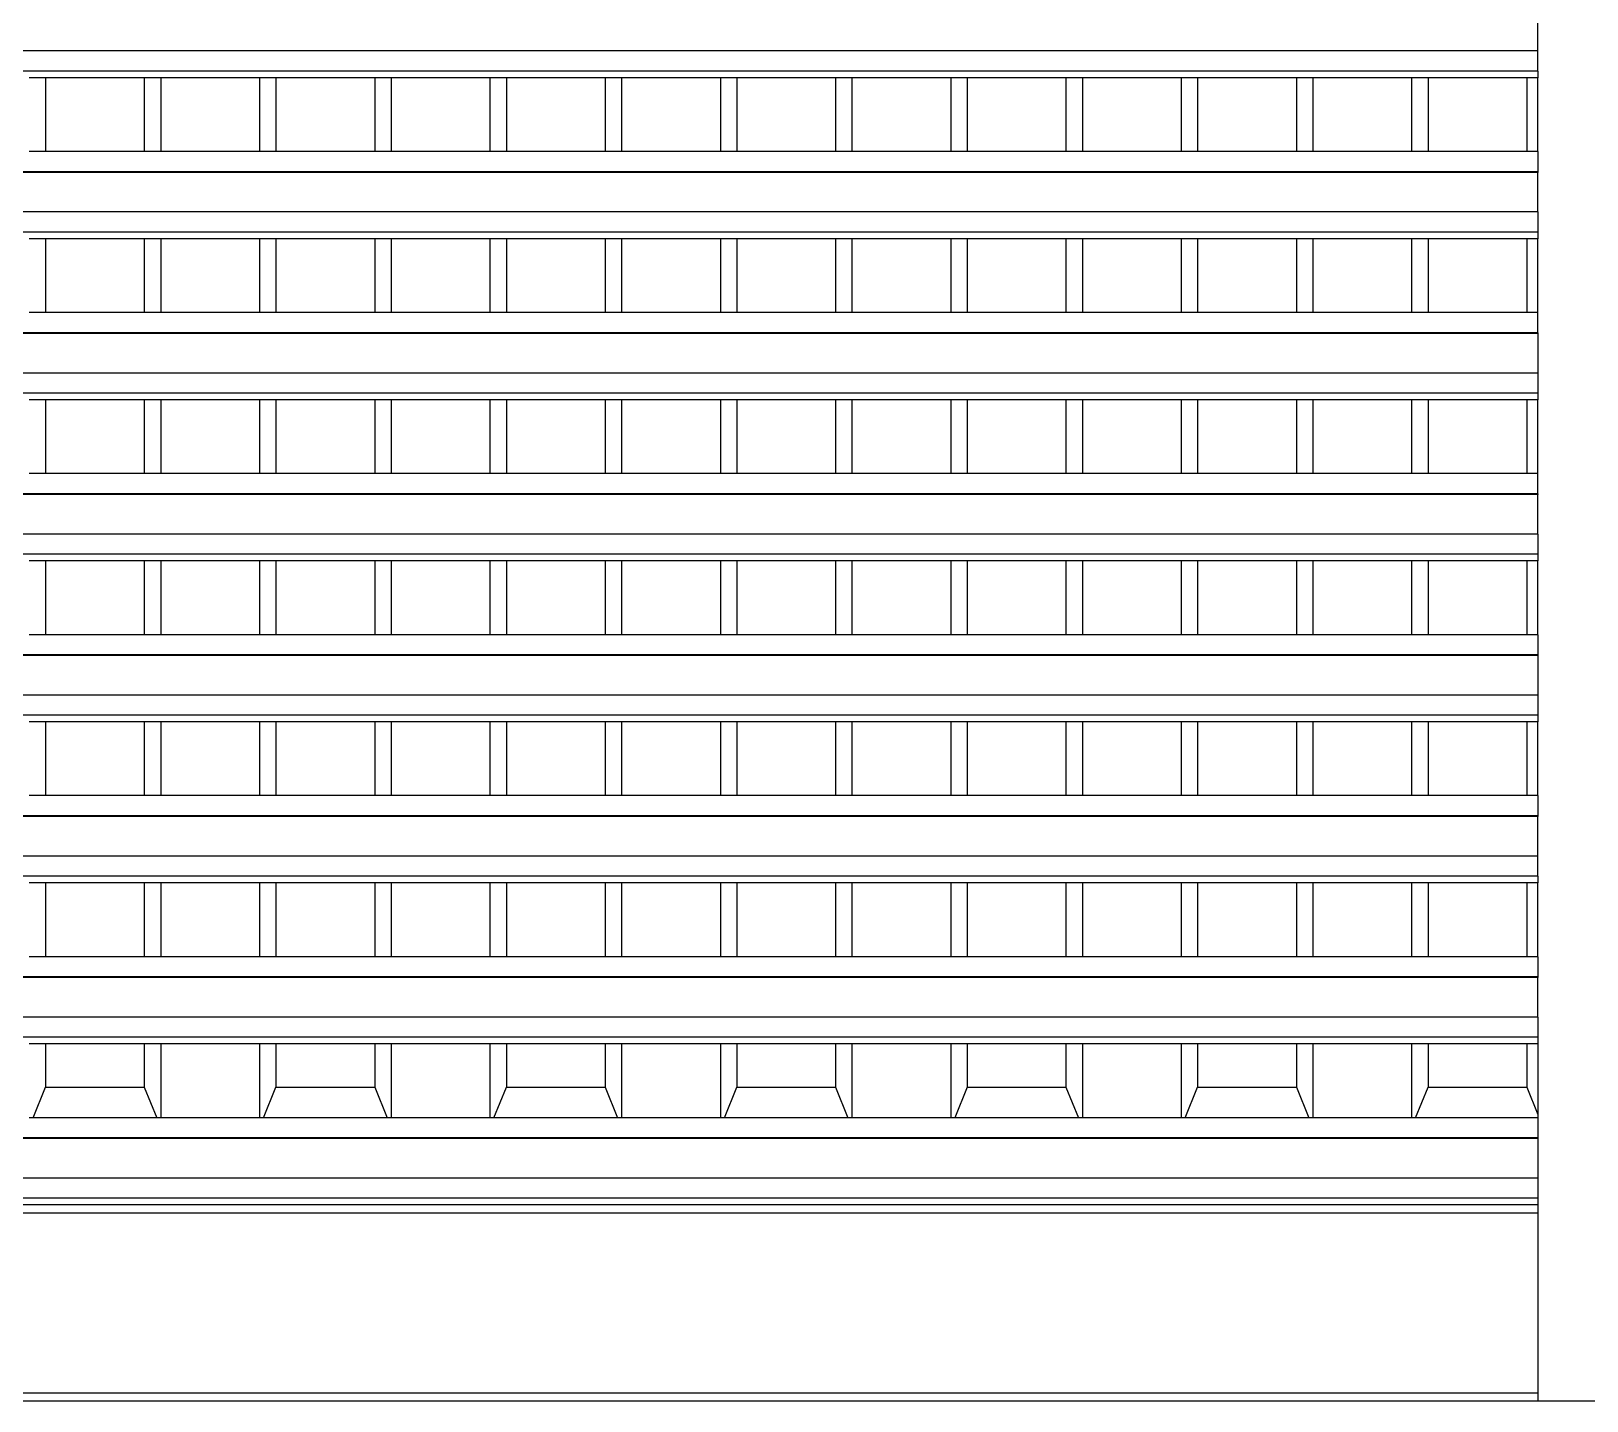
# Model space of a CAD drawing. Header units: metres. Extents: x -59 to 59, y -13 to 12.
# Drawn here: x 14.062 to 15.969, y 9.144 to 10.822 of the extents above; entities that cross this region are included whole.
import ezdxf

# ---------------------------------------------------------------- set-up
doc = ezdxf.new("R2010")
doc.units = ezdxf.units.M

msp = doc.modelspace()

# ---------------------------------------------------------------- linework, layer by layer
for p, q in [((15.9088, 10.7974), (15.9088, 10.8459)), ((15.9088, 10.7974), (12.2788, 10.7974)), ((15.9088, 10.7727), (15.9088, 10.7974)), ((15.9088, 10.7727), (12.2788, 10.7727)), ((14.0796, 10.7645), (14.0594, 10.7645)), ((14.0796, 10.7645), (14.0796, 10.6741)), ((14.2006, 10.7645), (14.0796, 10.7645)), ((14.2006, 10.7645), (14.2006, 10.6741)), ((14.2208, 10.7645), (14.2006, 10.7645)), ((14.2208, 10.7645), (14.2208, 10.6741)), ((14.3418, 10.7645), (14.2208, 10.7645)), ((14.3418, 10.7645), (14.3418, 10.6741)), ((14.362, 10.7645), (14.3418, 10.7645)), ((14.362, 10.7645), (14.362, 10.6741)), ((14.483, 10.7645), (14.362, 10.7645)), ((14.483, 10.7645), (14.483, 10.6741)), ((14.5032, 10.7645), (14.483, 10.7645)), ((14.5032, 10.7645), (14.5032, 10.6741)), ((14.6243, 10.7645), (14.5032, 10.7645)), ((14.6243, 10.7645), (14.6243, 10.6741)), ((14.6444, 10.7645), (14.6243, 10.7645)), ((14.6444, 10.7645), (14.6444, 10.6741)), ((14.7655, 10.7645), (14.6444, 10.7645)), ((14.7655, 10.7645), (14.7655, 10.6741)), ((14.7856, 10.7645), (14.7655, 10.7645)), ((14.7856, 10.7645), (14.7856, 10.6741)), ((14.9067, 10.7645), (14.7856, 10.7645)), ((14.9067, 10.7645), (14.9067, 10.6741)), ((14.9268, 10.7645), (14.9067, 10.7645)), ((14.9268, 10.7645), (14.9268, 10.6741)), ((15.0479, 10.7645), (14.9268, 10.7645)), ((15.0479, 10.7645), (15.0479, 10.6741)), ((15.068, 10.7645), (15.0479, 10.7645)), ((15.068, 10.7645), (15.068, 10.6741)), ((15.1891, 10.7645), (15.068, 10.7645)), ((15.1891, 10.7645), (15.1891, 10.6741)), ((15.2093, 10.7645), (15.1891, 10.7645)), ((15.2093, 10.7645), (15.2093, 10.6741)), ((15.3303, 10.7645), (15.2093, 10.7645)), ((15.3303, 10.7645), (15.3303, 10.6741)), ((15.3505, 10.7645), (15.3303, 10.7645)), ((15.3505, 10.7645), (15.3505, 10.6741)), ((15.4715, 10.7645), (15.3505, 10.7645)), ((15.4715, 10.7645), (15.4715, 10.6741)), ((15.4917, 10.7645), (15.4715, 10.7645)), ((15.4917, 10.7645), (15.4917, 10.6741)), ((15.6127, 10.7645), (15.4917, 10.7645)), ((15.6127, 10.7645), (15.6127, 10.6741)), ((15.6329, 10.7645), (15.6127, 10.7645)), ((15.6329, 10.7645), (15.6329, 10.6741)), ((15.7539, 10.7645), (15.6329, 10.7645)), ((15.7539, 10.7645), (15.7539, 10.6741)), ((15.7741, 10.7645), (15.7539, 10.7645)), ((15.7741, 10.7645), (15.7741, 10.6741)), ((15.8951, 10.7645), (15.7741, 10.7645)), ((15.8951, 10.7645), (15.8951, 10.6741)), ((15.9088, 10.7645), (15.8951, 10.7645)), ((15.9088, 10.7727), (15.9088, 10.7645)), ((15.9088, 10.6741), (15.9088, 10.7645)), ((14.0796, 10.6741), (14.0594, 10.6741)), ((14.2006, 10.6741), (14.0796, 10.6741)), ((14.2208, 10.6741), (14.2006, 10.6741)), ((14.3418, 10.6741), (14.2208, 10.6741)), ((14.362, 10.6741), (14.3418, 10.6741)), ((14.483, 10.6741), (14.362, 10.6741)), ((14.5032, 10.6741), (14.483, 10.6741)), ((14.6243, 10.6741), (14.5032, 10.6741)), ((14.6444, 10.6741), (14.6243, 10.6741)), ((14.7655, 10.6741), (14.6444, 10.6741)), ((14.7856, 10.6741), (14.7655, 10.6741)), ((14.9067, 10.6741), (14.7856, 10.6741)), ((14.9268, 10.6741), (14.9067, 10.6741)), ((15.0479, 10.6741), (14.9268, 10.6741)), ((15.068, 10.6741), (15.0479, 10.6741)), ((15.1891, 10.6741), (15.068, 10.6741)), ((15.2093, 10.6741), (15.1891, 10.6741)), ((15.3303, 10.6741), (15.2093, 10.6741)), ((15.3505, 10.6741), (15.3303, 10.6741)), ((15.4715, 10.6741), (15.3505, 10.6741)), ((15.4917, 10.6741), (15.4715, 10.6741)), ((15.6127, 10.6741), (15.4917, 10.6741)), ((15.6329, 10.6741), (15.6127, 10.6741)), ((15.7539, 10.6741), (15.6329, 10.6741)), ((15.7741, 10.6741), (15.7539, 10.6741)), ((15.8951, 10.6741), (15.7741, 10.6741)), ((15.9088, 10.6741), (15.8951, 10.6741)), ((15.9088, 10.6741), (15.9088, 10.6494)), ((15.9088, 10.6494), (12.2788, 10.6494)), ((15.9088, 10.6486), (12.2788, 10.6486)), ((15.9088, 10.6494), (15.9088, 10.6486)), ((15.9088, 10.6001), (15.9088, 10.6486)), ((15.9088, 10.6001), (12.2788, 10.6001)), ((15.9088, 10.6001), (15.9088, 10.5754)), ((15.9088, 10.5754), (12.2788, 10.5754)), ((14.0796, 10.5672), (14.0594, 10.5672)), ((14.0796, 10.5672), (14.0796, 10.4768)), ((14.2006, 10.5672), (14.0796, 10.5672)), ((14.2006, 10.5672), (14.2006, 10.4768)), ((14.2208, 10.5672), (14.2006, 10.5672)), ((14.2208, 10.5672), (14.2208, 10.4768)), ((14.3418, 10.5672), (14.2208, 10.5672)), ((14.3418, 10.5672), (14.3418, 10.4768)), ((14.362, 10.5672), (14.3418, 10.5672)), ((14.362, 10.5672), (14.362, 10.4768)), ((14.483, 10.5672), (14.362, 10.5672)), ((14.483, 10.5672), (14.483, 10.4768)), ((14.5032, 10.5672), (14.483, 10.5672)), ((14.5032, 10.5672), (14.5032, 10.4768)), ((14.6243, 10.5672), (14.5032, 10.5672)), ((14.6243, 10.5672), (14.6243, 10.4768)), ((14.6444, 10.5672), (14.6243, 10.5672)), ((14.6444, 10.5672), (14.6444, 10.4768)), ((14.7655, 10.5672), (14.6444, 10.5672)), ((14.7655, 10.5672), (14.7655, 10.4768)), ((14.7856, 10.5672), (14.7655, 10.5672)), ((14.7856, 10.5672), (14.7856, 10.4768)), ((14.9067, 10.5672), (14.7856, 10.5672)), ((14.9067, 10.5672), (14.9067, 10.4768)), ((14.9268, 10.5672), (14.9067, 10.5672)), ((14.9268, 10.5672), (14.9268, 10.4768)), ((15.0479, 10.5672), (14.9268, 10.5672)), ((15.0479, 10.5672), (15.0479, 10.4768)), ((15.068, 10.5672), (15.0479, 10.5672)), ((15.068, 10.5672), (15.068, 10.4768)), ((15.1891, 10.5672), (15.068, 10.5672)), ((15.1891, 10.5672), (15.1891, 10.4768)), ((15.2093, 10.5672), (15.1891, 10.5672)), ((15.2093, 10.5672), (15.2093, 10.4768)), ((15.3303, 10.5672), (15.2093, 10.5672)), ((15.3303, 10.5672), (15.3303, 10.4768)), ((15.3505, 10.5672), (15.3303, 10.5672)), ((15.3505, 10.5672), (15.3505, 10.4768)), ((15.4715, 10.5672), (15.3505, 10.5672)), ((15.4715, 10.5672), (15.4715, 10.4768)), ((15.4917, 10.5672), (15.4715, 10.5672)), ((15.4917, 10.5672), (15.4917, 10.4768)), ((15.6127, 10.5672), (15.4917, 10.5672)), ((15.6127, 10.5672), (15.6127, 10.4768)), ((15.6329, 10.5672), (15.6127, 10.5672)), ((15.6329, 10.5672), (15.6329, 10.4768)), ((15.7539, 10.5672), (15.6329, 10.5672)), ((15.7539, 10.5672), (15.7539, 10.4768)), ((15.7741, 10.5672), (15.7539, 10.5672)), ((15.7741, 10.5672), (15.7741, 10.4768)), ((15.8951, 10.5672), (15.7741, 10.5672)), ((15.8951, 10.5672), (15.8951, 10.4768)), ((15.9088, 10.5672), (15.8951, 10.5672)), ((15.9088, 10.5754), (15.9088, 10.5672)), ((15.9088, 10.4768), (15.9088, 10.5672)), ((14.0796, 10.4768), (14.0594, 10.4768)), ((14.2006, 10.4768), (14.0796, 10.4768)), ((14.2208, 10.4768), (14.2006, 10.4768)), ((14.3418, 10.4768), (14.2208, 10.4768)), ((14.362, 10.4768), (14.3418, 10.4768)), ((14.483, 10.4768), (14.362, 10.4768)), ((14.5032, 10.4768), (14.483, 10.4768)), ((14.6243, 10.4768), (14.5032, 10.4768)), ((14.6444, 10.4768), (14.6243, 10.4768)), ((14.7655, 10.4768), (14.6444, 10.4768)), ((14.7856, 10.4768), (14.7655, 10.4768)), ((14.9067, 10.4768), (14.7856, 10.4768)), ((14.9268, 10.4768), (14.9067, 10.4768)), ((15.0479, 10.4768), (14.9268, 10.4768)), ((15.068, 10.4768), (15.0479, 10.4768)), ((15.1891, 10.4768), (15.068, 10.4768)), ((15.2093, 10.4768), (15.1891, 10.4768)), ((15.3303, 10.4768), (15.2093, 10.4768)), ((15.3505, 10.4768), (15.3303, 10.4768)), ((15.4715, 10.4768), (15.3505, 10.4768)), ((15.4917, 10.4768), (15.4715, 10.4768)), ((15.6127, 10.4768), (15.4917, 10.4768)), ((15.6329, 10.4768), (15.6127, 10.4768)), ((15.7539, 10.4768), (15.6329, 10.4768)), ((15.7741, 10.4768), (15.7539, 10.4768)), ((15.8951, 10.4768), (15.7741, 10.4768)), ((15.9088, 10.4768), (15.8951, 10.4768)), ((15.9088, 10.4521), (15.9088, 10.4768)), ((15.9088, 10.4521), (12.2788, 10.4521)), ((15.9088, 10.4513), (12.2788, 10.4513)), ((15.9088, 10.4521), (15.9088, 10.4513)), ((15.9088, 10.4513), (15.9088, 10.4028)), ((15.9088, 10.4028), (12.2788, 10.4028)), ((15.9088, 10.4028), (15.9088, 10.3782)), ((15.9088, 10.3782), (12.2788, 10.3782)), ((15.9088, 10.3782), (15.9088, 10.3699)), ((14.0796, 10.3699), (14.0594, 10.3699)), ((14.0796, 10.3699), (14.0796, 10.2795)), ((14.2006, 10.3699), (14.0796, 10.3699)), ((14.2006, 10.3699), (14.2006, 10.2795)), ((14.2208, 10.3699), (14.2006, 10.3699)), ((14.2208, 10.3699), (14.2208, 10.2795)), ((14.3418, 10.3699), (14.2208, 10.3699)), ((14.3418, 10.3699), (14.3418, 10.2795)), ((14.362, 10.3699), (14.3418, 10.3699)), ((14.362, 10.3699), (14.362, 10.2795)), ((14.483, 10.3699), (14.362, 10.3699)), ((14.483, 10.3699), (14.483, 10.2795)), ((14.5032, 10.3699), (14.483, 10.3699)), ((14.5032, 10.3699), (14.5032, 10.2795)), ((14.6243, 10.3699), (14.5032, 10.3699)), ((14.6243, 10.3699), (14.6243, 10.2795)), ((14.6444, 10.3699), (14.6243, 10.3699)), ((14.6444, 10.3699), (14.6444, 10.2795)), ((14.7655, 10.3699), (14.6444, 10.3699)), ((14.7655, 10.3699), (14.7655, 10.2795)), ((14.7856, 10.3699), (14.7655, 10.3699)), ((14.7856, 10.3699), (14.7856, 10.2795)), ((14.9067, 10.3699), (14.7856, 10.3699)), ((14.9067, 10.3699), (14.9067, 10.2795)), ((14.9268, 10.3699), (14.9067, 10.3699)), ((14.9268, 10.3699), (14.9268, 10.2795)), ((15.0479, 10.3699), (14.9268, 10.3699)), ((15.0479, 10.3699), (15.0479, 10.2795)), ((15.068, 10.3699), (15.0479, 10.3699)), ((15.068, 10.3699), (15.068, 10.2795)), ((15.1891, 10.3699), (15.068, 10.3699)), ((15.1891, 10.3699), (15.1891, 10.2795)), ((15.2093, 10.3699), (15.1891, 10.3699)), ((15.2093, 10.3699), (15.2093, 10.2795)), ((15.3303, 10.3699), (15.2093, 10.3699)), ((15.3303, 10.3699), (15.3303, 10.2795)), ((15.3505, 10.3699), (15.3303, 10.3699)), ((15.3505, 10.3699), (15.3505, 10.2795)), ((15.4715, 10.3699), (15.3505, 10.3699)), ((15.4715, 10.3699), (15.4715, 10.2795)), ((15.4917, 10.3699), (15.4715, 10.3699)), ((15.4917, 10.3699), (15.4917, 10.2795)), ((15.6127, 10.3699), (15.4917, 10.3699)), ((15.6127, 10.3699), (15.6127, 10.2795)), ((15.6329, 10.3699), (15.6127, 10.3699)), ((15.6329, 10.3699), (15.6329, 10.2795)), ((15.7539, 10.3699), (15.6329, 10.3699)), ((15.7539, 10.3699), (15.7539, 10.2795)), ((15.7741, 10.3699), (15.7539, 10.3699)), ((15.7741, 10.3699), (15.7741, 10.2795)), ((15.8951, 10.3699), (15.7741, 10.3699)), ((15.8951, 10.3699), (15.8951, 10.2795)), ((15.9088, 10.3699), (15.8951, 10.3699)), ((15.9088, 10.2795), (15.9088, 10.3699)), ((14.0796, 10.2795), (14.0594, 10.2795)), ((14.2006, 10.2795), (14.0796, 10.2795)), ((14.2208, 10.2795), (14.2006, 10.2795)), ((14.3418, 10.2795), (14.2208, 10.2795)), ((14.362, 10.2795), (14.3418, 10.2795)), ((14.483, 10.2795), (14.362, 10.2795)), ((14.5032, 10.2795), (14.483, 10.2795)), ((14.6243, 10.2795), (14.5032, 10.2795)), ((14.6444, 10.2795), (14.6243, 10.2795)), ((14.7655, 10.2795), (14.6444, 10.2795)), ((14.7856, 10.2795), (14.7655, 10.2795)), ((14.9067, 10.2795), (14.7856, 10.2795)), ((14.9268, 10.2795), (14.9067, 10.2795)), ((15.0479, 10.2795), (14.9268, 10.2795)), ((15.068, 10.2795), (15.0479, 10.2795)), ((15.1891, 10.2795), (15.068, 10.2795)), ((15.2093, 10.2795), (15.1891, 10.2795)), ((15.3303, 10.2795), (15.2093, 10.2795)), ((15.3505, 10.2795), (15.3303, 10.2795)), ((15.4715, 10.2795), (15.3505, 10.2795)), ((15.4917, 10.2795), (15.4715, 10.2795)), ((15.6127, 10.2795), (15.4917, 10.2795)), ((15.6329, 10.2795), (15.6127, 10.2795)), ((15.7539, 10.2795), (15.6329, 10.2795)), ((15.7741, 10.2795), (15.7539, 10.2795)), ((15.8951, 10.2795), (15.7741, 10.2795)), ((15.9088, 10.2795), (15.8951, 10.2795)), ((15.9088, 10.2549), (15.9088, 10.2795)), ((15.9088, 10.2549), (12.2788, 10.2549)), ((15.9088, 10.254), (12.2788, 10.254)), ((15.9088, 10.2549), (15.9088, 10.254)), ((15.9088, 10.2055), (15.9088, 10.254)), ((15.9088, 10.2055), (12.2788, 10.2055)), ((15.9088, 10.2055), (15.9088, 10.1809)), ((15.9088, 10.1809), (12.2788, 10.1809)), ((14.0796, 10.1727), (14.0594, 10.1727)), ((14.0796, 10.1727), (14.0796, 10.0822)), ((14.2006, 10.1727), (14.0796, 10.1727)), ((14.2006, 10.1727), (14.2006, 10.0822)), ((14.2208, 10.1727), (14.2006, 10.1727)), ((14.2208, 10.1727), (14.2208, 10.0822)), ((14.3418, 10.1727), (14.2208, 10.1727)), ((14.3418, 10.1727), (14.3418, 10.0822)), ((14.362, 10.1727), (14.3418, 10.1727)), ((14.362, 10.1727), (14.362, 10.0822)), ((14.483, 10.1727), (14.362, 10.1727)), ((14.483, 10.1727), (14.483, 10.0822)), ((14.5032, 10.1727), (14.483, 10.1727)), ((14.5032, 10.1727), (14.5032, 10.0822)), ((14.6243, 10.1727), (14.5032, 10.1727)), ((14.6243, 10.1727), (14.6243, 10.0822)), ((14.6444, 10.1727), (14.6243, 10.1727)), ((14.6444, 10.1727), (14.6444, 10.0822)), ((14.7655, 10.1727), (14.6444, 10.1727)), ((14.7655, 10.1727), (14.7655, 10.0822)), ((14.7856, 10.1727), (14.7655, 10.1727)), ((14.7856, 10.1727), (14.7856, 10.0822)), ((14.9067, 10.1727), (14.7856, 10.1727)), ((14.9067, 10.1727), (14.9067, 10.0822)), ((14.9268, 10.1727), (14.9067, 10.1727)), ((14.9268, 10.1727), (14.9268, 10.0822)), ((15.0479, 10.1727), (14.9268, 10.1727)), ((15.0479, 10.1727), (15.0479, 10.0822)), ((15.068, 10.1727), (15.0479, 10.1727)), ((15.068, 10.1727), (15.068, 10.0822)), ((15.1891, 10.1727), (15.068, 10.1727)), ((15.1891, 10.1727), (15.1891, 10.0822)), ((15.2093, 10.1727), (15.1891, 10.1727)), ((15.2093, 10.1727), (15.2093, 10.0822)), ((15.3303, 10.1727), (15.2093, 10.1727)), ((15.3303, 10.1727), (15.3303, 10.0822)), ((15.3505, 10.1727), (15.3303, 10.1727)), ((15.3505, 10.1727), (15.3505, 10.0822)), ((15.4715, 10.1727), (15.3505, 10.1727)), ((15.4715, 10.1727), (15.4715, 10.0822)), ((15.4917, 10.1727), (15.4715, 10.1727)), ((15.4917, 10.1727), (15.4917, 10.0822)), ((15.6127, 10.1727), (15.4917, 10.1727)), ((15.6127, 10.1727), (15.6127, 10.0822)), ((15.6329, 10.1727), (15.6127, 10.1727)), ((15.6329, 10.1727), (15.6329, 10.0822)), ((15.7539, 10.1727), (15.6329, 10.1727)), ((15.7539, 10.1727), (15.7539, 10.0822)), ((15.7741, 10.1727), (15.7539, 10.1727)), ((15.7741, 10.1727), (15.7741, 10.0822)), ((15.8951, 10.1727), (15.7741, 10.1727)), ((15.8951, 10.1727), (15.8951, 10.0822)), ((15.9088, 10.1727), (15.8951, 10.1727)), ((15.9088, 10.1809), (15.9088, 10.1727)), ((15.9088, 10.0822), (15.9088, 10.1727)), ((14.0796, 10.0822), (14.0594, 10.0822)), ((14.2006, 10.0822), (14.0796, 10.0822)), ((14.2208, 10.0822), (14.2006, 10.0822)), ((14.3418, 10.0822), (14.2208, 10.0822)), ((14.362, 10.0822), (14.3418, 10.0822)), ((14.483, 10.0822), (14.362, 10.0822)), ((14.5032, 10.0822), (14.483, 10.0822)), ((14.6243, 10.0822), (14.5032, 10.0822)), ((14.6444, 10.0822), (14.6243, 10.0822)), ((14.7655, 10.0822), (14.6444, 10.0822)), ((14.7856, 10.0822), (14.7655, 10.0822)), ((14.9067, 10.0822), (14.7856, 10.0822)), ((14.9268, 10.0822), (14.9067, 10.0822)), ((15.0479, 10.0822), (14.9268, 10.0822)), ((15.068, 10.0822), (15.0479, 10.0822)), ((15.1891, 10.0822), (15.068, 10.0822)), ((15.2093, 10.0822), (15.1891, 10.0822)), ((15.3303, 10.0822), (15.2093, 10.0822)), ((15.3505, 10.0822), (15.3303, 10.0822)), ((15.4715, 10.0822), (15.3505, 10.0822)), ((15.4917, 10.0822), (15.4715, 10.0822)), ((15.6127, 10.0822), (15.4917, 10.0822)), ((15.6329, 10.0822), (15.6127, 10.0822)), ((15.7539, 10.0822), (15.6329, 10.0822)), ((15.7741, 10.0822), (15.7539, 10.0822)), ((15.8951, 10.0822), (15.7741, 10.0822)), ((15.9088, 10.0822), (15.8951, 10.0822)), ((15.9088, 10.0822), (15.9088, 10.0576)), ((15.9088, 10.0576), (12.2788, 10.0576)), ((15.9088, 10.0568), (12.2788, 10.0568)), ((15.9088, 10.0576), (15.9088, 10.0568)), ((15.9088, 10.0568), (15.9088, 10.0083)), ((15.9088, 10.0083), (12.2788, 10.0083)), ((15.9088, 10.0083), (15.9088, 9.9836)), ((15.9088, 9.9836), (12.2788, 9.9836)), ((14.0796, 9.9754), (14.0594, 9.9754)), ((14.0796, 9.9754), (14.0796, 9.885)), ((14.2006, 9.9754), (14.0796, 9.9754)), ((14.2006, 9.9754), (14.2006, 9.885)), ((14.2208, 9.9754), (14.2006, 9.9754)), ((14.2208, 9.9754), (14.2208, 9.885)), ((14.3418, 9.9754), (14.2208, 9.9754)), ((14.3418, 9.9754), (14.3418, 9.885)), ((14.362, 9.9754), (14.3418, 9.9754)), ((14.362, 9.9754), (14.362, 9.885)), ((14.483, 9.9754), (14.362, 9.9754)), ((14.483, 9.9754), (14.483, 9.885)), ((14.5032, 9.9754), (14.483, 9.9754)), ((14.5032, 9.9754), (14.5032, 9.885)), ((14.6243, 9.9754), (14.5032, 9.9754)), ((14.6243, 9.9754), (14.6243, 9.885)), ((14.6444, 9.9754), (14.6243, 9.9754)), ((14.6444, 9.9754), (14.6444, 9.885)), ((14.7655, 9.9754), (14.6444, 9.9754)), ((14.7655, 9.9754), (14.7655, 9.885)), ((14.7856, 9.9754), (14.7655, 9.9754)), ((14.7856, 9.9754), (14.7856, 9.885)), ((14.9067, 9.9754), (14.7856, 9.9754)), ((14.9067, 9.9754), (14.9067, 9.885)), ((14.9268, 9.9754), (14.9067, 9.9754)), ((14.9268, 9.9754), (14.9268, 9.885)), ((15.0479, 9.9754), (14.9268, 9.9754)), ((15.0479, 9.9754), (15.0479, 9.885)), ((15.068, 9.9754), (15.0479, 9.9754)), ((15.068, 9.9754), (15.068, 9.885)), ((15.1891, 9.9754), (15.068, 9.9754)), ((15.1891, 9.9754), (15.1891, 9.885)), ((15.2093, 9.9754), (15.1891, 9.9754)), ((15.2093, 9.9754), (15.2093, 9.885)), ((15.3303, 9.9754), (15.2093, 9.9754)), ((15.3303, 9.9754), (15.3303, 9.885)), ((15.3505, 9.9754), (15.3303, 9.9754)), ((15.3505, 9.9754), (15.3505, 9.885)), ((15.4715, 9.9754), (15.3505, 9.9754)), ((15.4715, 9.9754), (15.4715, 9.885)), ((15.4917, 9.9754), (15.4715, 9.9754)), ((15.4917, 9.9754), (15.4917, 9.885)), ((15.6127, 9.9754), (15.4917, 9.9754)), ((15.6127, 9.9754), (15.6127, 9.885)), ((15.6329, 9.9754), (15.6127, 9.9754)), ((15.6329, 9.9754), (15.6329, 9.885)), ((15.7539, 9.9754), (15.6329, 9.9754)), ((15.7539, 9.9754), (15.7539, 9.885)), ((15.7741, 9.9754), (15.7539, 9.9754)), ((15.7741, 9.9754), (15.7741, 9.885)), ((15.8951, 9.9754), (15.7741, 9.9754)), ((15.8951, 9.9754), (15.8951, 9.885)), ((15.9088, 9.9754), (15.8951, 9.9754)), ((15.9088, 9.9836), (15.9088, 9.9754)), ((15.9088, 9.885), (15.9088, 9.9754)), ((14.0796, 9.885), (14.0594, 9.885)), ((14.2006, 9.885), (14.0796, 9.885)), ((14.2208, 9.885), (14.2006, 9.885)), ((14.3418, 9.885), (14.2208, 9.885)), ((14.362, 9.885), (14.3418, 9.885)), ((14.483, 9.885), (14.362, 9.885)), ((14.5032, 9.885), (14.483, 9.885)), ((14.6243, 9.885), (14.5032, 9.885)), ((14.6444, 9.885), (14.6243, 9.885)), ((14.7655, 9.885), (14.6444, 9.885)), ((14.7856, 9.885), (14.7655, 9.885)), ((14.9067, 9.885), (14.7856, 9.885)), ((14.9268, 9.885), (14.9067, 9.885)), ((15.0479, 9.885), (14.9268, 9.885)), ((15.068, 9.885), (15.0479, 9.885)), ((15.1891, 9.885), (15.068, 9.885)), ((15.2093, 9.885), (15.1891, 9.885)), ((15.3303, 9.885), (15.2093, 9.885)), ((15.3505, 9.885), (15.3303, 9.885)), ((15.4715, 9.885), (15.3505, 9.885)), ((15.4917, 9.885), (15.4715, 9.885)), ((15.6127, 9.885), (15.4917, 9.885)), ((15.6329, 9.885), (15.6127, 9.885)), ((15.7539, 9.885), (15.6329, 9.885)), ((15.7741, 9.885), (15.7539, 9.885)), ((15.8951, 9.885), (15.7741, 9.885)), ((15.9088, 9.885), (15.8951, 9.885)), ((15.9088, 9.885), (15.9088, 9.8603)), ((15.9088, 9.8603), (12.2788, 9.8603)), ((15.9088, 9.8595), (12.2788, 9.8595)), ((15.9088, 9.8603), (15.9088, 9.8595)), ((15.9088, 9.811), (15.9088, 9.8595)), ((15.9088, 9.811), (12.2788, 9.811)), ((15.9088, 9.7863), (15.9088, 9.811)), ((15.9088, 9.7863), (12.2788, 9.7863)), ((15.9088, 9.7863), (15.9088, 9.7781)), ((14.0796, 9.7781), (14.0594, 9.7781)), ((14.0796, 9.7781), (14.0796, 9.6877)), ((14.2006, 9.7781), (14.0796, 9.7781)), ((14.2006, 9.7781), (14.2006, 9.6877)), ((14.2208, 9.7781), (14.2006, 9.7781)), ((14.2208, 9.7781), (14.2208, 9.6877)), ((14.3418, 9.7781), (14.2208, 9.7781)), ((14.3418, 9.7781), (14.3418, 9.6877)), ((14.362, 9.7781), (14.3418, 9.7781)), ((14.362, 9.7781), (14.362, 9.6877)), ((14.483, 9.7781), (14.362, 9.7781)), ((14.483, 9.7781), (14.483, 9.6877)), ((14.5032, 9.7781), (14.483, 9.7781)), ((14.5032, 9.7781), (14.5032, 9.6877)), ((14.6243, 9.7781), (14.5032, 9.7781)), ((14.6243, 9.7781), (14.6243, 9.6877)), ((14.6444, 9.7781), (14.6243, 9.7781)), ((14.6444, 9.7781), (14.6444, 9.6877)), ((14.7655, 9.7781), (14.6444, 9.7781)), ((14.7655, 9.7781), (14.7655, 9.6877)), ((14.7856, 9.7781), (14.7655, 9.7781)), ((14.7856, 9.7781), (14.7856, 9.6877)), ((14.9067, 9.7781), (14.7856, 9.7781)), ((14.9067, 9.7781), (14.9067, 9.6877)), ((14.9268, 9.7781), (14.9067, 9.7781)), ((14.9268, 9.7781), (14.9268, 9.6877)), ((15.0479, 9.7781), (14.9268, 9.7781)), ((15.0479, 9.7781), (15.0479, 9.6877)), ((15.068, 9.7781), (15.0479, 9.7781)), ((15.068, 9.7781), (15.068, 9.6877)), ((15.1891, 9.7781), (15.068, 9.7781)), ((15.1891, 9.7781), (15.1891, 9.6877)), ((15.2093, 9.7781), (15.1891, 9.7781)), ((15.2093, 9.7781), (15.2093, 9.6877)), ((15.3303, 9.7781), (15.2093, 9.7781)), ((15.3303, 9.7781), (15.3303, 9.6877)), ((15.3505, 9.7781), (15.3303, 9.7781)), ((15.3505, 9.7781), (15.3505, 9.6877)), ((15.4715, 9.7781), (15.3505, 9.7781)), ((15.4715, 9.7781), (15.4715, 9.6877)), ((15.4917, 9.7781), (15.4715, 9.7781)), ((15.4917, 9.7781), (15.4917, 9.6877)), ((15.6127, 9.7781), (15.4917, 9.7781)), ((15.6127, 9.7781), (15.6127, 9.6877)), ((15.6329, 9.7781), (15.6127, 9.7781)), ((15.6329, 9.7781), (15.6329, 9.6877)), ((15.7539, 9.7781), (15.6329, 9.7781)), ((15.7539, 9.7781), (15.7539, 9.6877)), ((15.7741, 9.7781), (15.7539, 9.7781)), ((15.7741, 9.7781), (15.7741, 9.6877)), ((15.8951, 9.7781), (15.7741, 9.7781)), ((15.8951, 9.7781), (15.8951, 9.6877)), ((15.9088, 9.7781), (15.8951, 9.7781)), ((15.9088, 9.6877), (15.9088, 9.7781)), ((14.0796, 9.6877), (14.0594, 9.6877)), ((14.2006, 9.6877), (14.0796, 9.6877)), ((14.2208, 9.6877), (14.2006, 9.6877)), ((14.3418, 9.6877), (14.2208, 9.6877)), ((14.362, 9.6877), (14.3418, 9.6877)), ((14.483, 9.6877), (14.362, 9.6877)), ((14.5032, 9.6877), (14.483, 9.6877)), ((14.6243, 9.6877), (14.5032, 9.6877)), ((14.6444, 9.6877), (14.6243, 9.6877)), ((14.7655, 9.6877), (14.6444, 9.6877)), ((14.7856, 9.6877), (14.7655, 9.6877)), ((14.9067, 9.6877), (14.7856, 9.6877)), ((14.9268, 9.6877), (14.9067, 9.6877)), ((15.0479, 9.6877), (14.9268, 9.6877)), ((15.068, 9.6877), (15.0479, 9.6877)), ((15.1891, 9.6877), (15.068, 9.6877)), ((15.2093, 9.6877), (15.1891, 9.6877)), ((15.3303, 9.6877), (15.2093, 9.6877)), ((15.3505, 9.6877), (15.3303, 9.6877)), ((15.4715, 9.6877), (15.3505, 9.6877)), ((15.4917, 9.6877), (15.4715, 9.6877)), ((15.6127, 9.6877), (15.4917, 9.6877)), ((15.6329, 9.6877), (15.6127, 9.6877)), ((15.7539, 9.6877), (15.6329, 9.6877)), ((15.7741, 9.6877), (15.7539, 9.6877)), ((15.8951, 9.6877), (15.7741, 9.6877)), ((15.9088, 9.6877), (15.8951, 9.6877)), ((15.9088, 9.6877), (15.9088, 9.663)), ((15.9088, 9.663), (12.2788, 9.663)), ((15.9088, 9.6622), (12.2788, 9.6622)), ((15.9088, 9.663), (15.9088, 9.6622)), ((15.9088, 9.6137), (15.9088, 9.6622)), ((15.9088, 9.6137), (12.2788, 9.6137)), ((15.9088, 9.6137), (15.9088, 9.5891)), ((15.9088, 9.5891), (12.2788, 9.5891)), ((14.0796, 9.5808), (14.0594, 9.5808)), ((14.0796, 9.5808), (14.0796, 9.5277)), ((14.2006, 9.5808), (14.0796, 9.5808)), ((14.2006, 9.5808), (14.2006, 9.5277)), ((14.2208, 9.5808), (14.2006, 9.5808)), ((14.2208, 9.5808), (14.2208, 9.4904)), ((14.3418, 9.5808), (14.2208, 9.5808)), ((14.3418, 9.5808), (14.3418, 9.4904)), ((14.362, 9.5808), (14.3418, 9.5808)), ((14.362, 9.5808), (14.362, 9.5277)), ((14.483, 9.5808), (14.362, 9.5808)), ((14.483, 9.5808), (14.483, 9.5277)), ((14.5032, 9.5808), (14.483, 9.5808)), ((14.5032, 9.5808), (14.5032, 9.4904)), ((14.6243, 9.5808), (14.5032, 9.5808)), ((14.6243, 9.5808), (14.6243, 9.4904)), ((14.6444, 9.5808), (14.6243, 9.5808)), ((14.6444, 9.5808), (14.6444, 9.5277)), ((14.7655, 9.5808), (14.6444, 9.5808)), ((14.7655, 9.5808), (14.7655, 9.5277)), ((14.7856, 9.5808), (14.7655, 9.5808)), ((14.7856, 9.5808), (14.7856, 9.4904)), ((14.9067, 9.5808), (14.7856, 9.5808)), ((14.9067, 9.5808), (14.9067, 9.4904)), ((14.9268, 9.5808), (14.9067, 9.5808)), ((14.9268, 9.5808), (14.9268, 9.5277)), ((15.0479, 9.5808), (14.9268, 9.5808)), ((15.0479, 9.5808), (15.0479, 9.5277)), ((15.068, 9.5808), (15.0479, 9.5808)), ((15.068, 9.5808), (15.068, 9.4904)), ((15.1891, 9.5808), (15.068, 9.5808)), ((15.1891, 9.5808), (15.1891, 9.4904)), ((15.2093, 9.5808), (15.1891, 9.5808)), ((15.2093, 9.5808), (15.2093, 9.5277)), ((15.3303, 9.5808), (15.2093, 9.5808)), ((15.3303, 9.5808), (15.3303, 9.5277)), ((15.3505, 9.5808), (15.3303, 9.5808)), ((15.3505, 9.5808), (15.3505, 9.4904)), ((15.4715, 9.5808), (15.3505, 9.5808)), ((15.4715, 9.5808), (15.4715, 9.4904)), ((15.4917, 9.5808), (15.4715, 9.5808)), ((15.4917, 9.5808), (15.4917, 9.5277)), ((15.6127, 9.5808), (15.4917, 9.5808)), ((15.6127, 9.5808), (15.6127, 9.5277)), ((15.6329, 9.5808), (15.6127, 9.5808)), ((15.6329, 9.5808), (15.6329, 9.4904)), ((15.7539, 9.5808), (15.6329, 9.5808)), ((15.7539, 9.5808), (15.7539, 9.4904)), ((15.7741, 9.5808), (15.7539, 9.5808)), ((15.7741, 9.5808), (15.7741, 9.5277)), ((15.8951, 9.5808), (15.7741, 9.5808)), ((15.8951, 9.5808), (15.8951, 9.5277)), ((15.9088, 9.5808), (15.8951, 9.5808)), ((15.9088, 9.5891), (15.9088, 9.5808)), ((15.9088, 9.5808), (15.9088, 9.4942)), ((14.0643, 9.4904), (14.0796, 9.5277)), ((14.0796, 9.5277), (14.2006, 9.5277)), ((14.2006, 9.5277), (14.2159, 9.4904)), ((14.3468, 9.4904), (14.362, 9.5277)), ((14.362, 9.5277), (14.483, 9.5277)), ((14.483, 9.5277), (14.4983, 9.4904)), ((14.6292, 9.4904), (14.6444, 9.5277)), ((14.6444, 9.5277), (14.7655, 9.5277)), ((14.7655, 9.5277), (14.7807, 9.4904)), ((14.9116, 9.4904), (14.9268, 9.5277)), ((14.9268, 9.5277), (15.0479, 9.5277)), ((15.0479, 9.5277), (15.0631, 9.4904)), ((15.2093, 9.5277), (15.194, 9.4904)), ((15.2093, 9.5277), (15.3303, 9.5277)), ((15.3303, 9.5277), (15.3455, 9.4904)), ((15.4764, 9.4904), (15.4917, 9.5277)), ((15.4917, 9.5277), (15.6127, 9.5277)), ((15.6127, 9.5277), (15.628, 9.4904)), ((15.7588, 9.4904), (15.7741, 9.5277)), ((15.7741, 9.5277), (15.8951, 9.5277)), ((15.8951, 9.5277), (15.9088, 9.4942)), ((14.0643, 9.4904), (14.0594, 9.4904)), ((14.2159, 9.4904), (14.0643, 9.4904)), ((14.2208, 9.4904), (14.2159, 9.4904)), ((14.3418, 9.4904), (14.2208, 9.4904)), ((14.3468, 9.4904), (14.3418, 9.4904)), ((14.4983, 9.4904), (14.3468, 9.4904)), ((14.5032, 9.4904), (14.4983, 9.4904)), ((14.6243, 9.4904), (14.5032, 9.4904)), ((14.6292, 9.4904), (14.6243, 9.4904)), ((14.7807, 9.4904), (14.6292, 9.4904)), ((14.7856, 9.4904), (14.7807, 9.4904)), ((14.9067, 9.4904), (14.7856, 9.4904)), ((14.9116, 9.4904), (14.9067, 9.4904)), ((15.0631, 9.4904), (14.9116, 9.4904)), ((15.068, 9.4904), (15.0631, 9.4904)), ((15.1891, 9.4904), (15.068, 9.4904)), ((15.194, 9.4904), (15.1891, 9.4904)), ((15.3455, 9.4904), (15.194, 9.4904)), ((15.3505, 9.4904), (15.3455, 9.4904)), ((15.4715, 9.4904), (15.3505, 9.4904)), ((15.4764, 9.4904), (15.4715, 9.4904)), ((15.628, 9.4904), (15.4764, 9.4904)), ((15.6329, 9.4904), (15.628, 9.4904)), ((15.7539, 9.4904), (15.6329, 9.4904)), ((15.7588, 9.4904), (15.7539, 9.4904)), ((15.9088, 9.4904), (15.7588, 9.4904)), ((15.9088, 9.4942), (15.9088, 9.4904)), ((15.9088, 9.4904), (15.9088, 9.4658)), ((15.9088, 9.4658), (12.2788, 9.4658)), ((15.9088, 9.4649), (12.2788, 9.4649)), ((15.9088, 9.4658), (15.9088, 9.4649)), ((15.9088, 9.4649), (15.9088, 9.4164)), ((15.9088, 9.4164), (12.2788, 9.4164)), ((15.9088, 9.4164), (15.9088, 9.3918)), ((15.9088, 9.3918), (12.2788, 9.3918)), ((15.9088, 9.3836), (12.2788, 9.3836)), ((15.9088, 9.3918), (15.9088, 9.3836)), ((15.9088, 9.3836), (15.9088, 9.3738)), ((12.2788, 9.3738), (15.9088, 9.3738)), ((15.9088, 9.3738), (15.9088, 9.1534)), ((12.2788, 9.1534), (15.9088, 9.1534)), ((15.9088, 9.1534), (15.9088, 9.1436)), ((12.2788, 9.1436), (15.9088, 9.1436)), ((15.9088, 9.1436), (16.0288, 9.1436))]:
    msp.add_line(p, q)

doc.saveas('drawing.dxf')
